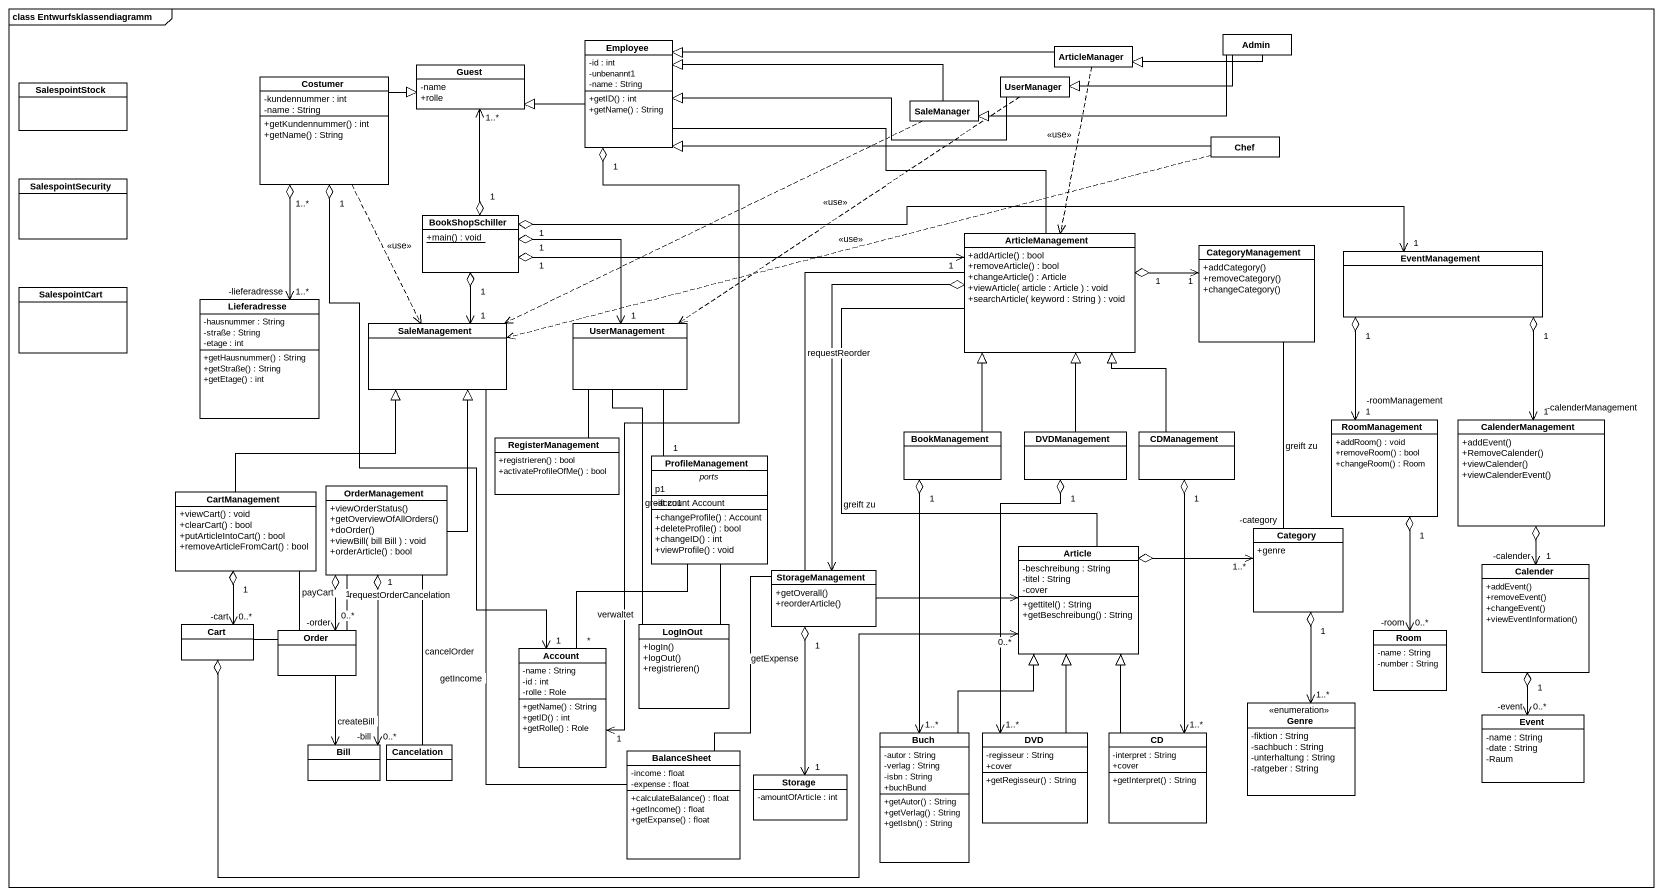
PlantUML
@startuml
mainframe class Entwurfsklassendiagramm
hide circle
hide empty members
skinparam classAttributeIconSize 0
class Employee {
  -id : int
  -unbenannt1
  -name : String
  +getID() : int
  +getName() : String
}
class ArticleManager
class Admin
class SalespointStock
class Costumer {
  -kundennummer : int
  -name : String
  +getKundennummer() : int
  +getName() : String
}
class Guest {
  -name
  +rolle
}
class UserManager
class SaleManager
class Chef
class SalespointSecurity
class BookShopSchiller {
  {static} +main() : void
}
class ArticleManagement {
  +addArticle() : bool
  +removeArticle() : bool
  +changeArticle() : Article
  +viewArticle( article : Article ) : void
  +searchArticle( keyword : String ) : void
}
class CategoryManagement {
  +addCategory()
  +removeCategory()
  +changeCategory()
}
class SalespointCart
class EventManagement
class Lieferadresse {
  -hausnummer : String
  -straße : String
  -etage : int
  +getHausnummer() : String
  +getStraße() : String
  +getEtage() : int
}
class SaleManagement
class UserManagement
class RegisterManagement {
  +registrieren() : bool
  +activateProfileOfMe() : bool
}
class BookManagement
class DVDManagement
class CDManagement
class RoomManagement {
  +addRoom() : void
  +removeRoom() : bool
  +changeRoom() : Room
}
class CalenderManagement {
  +addEvent()
  +RemoveCalender()
  +viewCalender()
  +viewCalenderEvent()
}
class ProfileManagement {
  -- ports --
  p1
  --
  -account Account
  --
  +changeProfile() : Account
  +deleteProfile() : bool
  +changeID() : int
  +viewProfile() : void
}
class CartManagement {
  +viewCart() : void
  +clearCart() : bool
  +putArticleIntoCart() : bool
  +removeArticleFromCart() : bool
}
class OrderManagement {
  +viewOrderStatus()
  +getOverviewOfAllOrders()
  +doOrder()
  +viewBill( bill Bill ) : void
  +orderArticle() : bool
}
class Article {
  -beschreibung : String
  -titel : String
  -cover
  +gettitel() : String
  +getBeschreibung() : String
}
class Category {
  +genre
}
class StorageManagement {
  +getOverall()
  +reorderArticle()
}
class Calender {
  +addEvent()
  +removeEvent()
  +changeEvent()
  +viewEventInformation()
}
class Cart
class Order
class LogInOut {
  +logIn()
  +logOut()
  +registrieren()
}
class Room {
  -name : String
  -number : String
}
class Account {
  -name : String
  -id : int
  -rolle : Role
  +getName() : String
  +getID() : int
  +getRolle() : Role
}
enum Genre {
  -fiktion : String
  -sachbuch : String
  -unterhaltung : String
  -ratgeber : String
}
class Bill
class Cancelation
class BalanceSheet {
  -income : float
  -expense : float
  +calculateBalance() : float
  +getIncome() : float
  +getExpanse() : float
}
class Buch {
  -autor : String
  -verlag : String
  -isbn : String
  +buchBund
  +getAutor() : String
  +getVerlag() : String
  +getIsbn() : String
}
class DVD {
  -regisseur : String
  +cover
  +getRegisseur() : String
}
class CD {
  -interpret : String
  +cover
  +getInterpret() : String
}
class Event {
  -name : String
  -date : String
  -Raum
}
class "Storage" as Storage_ {
  -amountOfArticle : int
}
Employee -left-|> Guest
Employee -right- ArticleManagement
Employee "1" o--> "1" Account
ArticleManager -left-|> Employee
ArticleManager ..> ArticleManagement : <<use>>
Admin -left-|> ArticleManager
Admin -left-|> UserManager
Admin -left-|> SaleManager
Costumer -right-|> Guest
Costumer "1..*" o--> "1..*\n-lieferadresse" Lieferadresse
Costumer ..> SaleManagement : <<use>>
Costumer "1" o--> "1" Account
UserManager -left-|> Employee
UserManager ..> UserManagement : <<use>>
SaleManager -left-|> Employee
SaleManager .left.> SaleManagement
Chef -left-|> Employee
Chef .left.> SaleManagement : <<use>>
BookShopSchiller "1" o-up-> "1..*" Guest
BookShopSchiller "1" o-right-> "1" ArticleManagement
BookShopSchiller "1" o-right-> "1" EventManagement
BookShopSchiller "1" o--> "1" SaleManagement
BookShopSchiller "1" o--> "1" UserManagement
ArticleManagement "1" o-right-> "1" CategoryManagement
ArticleManagement -- Article : greift zu
ArticleManagement o--> StorageManagement
ArticleManagement -- StorageManagement : requestReorder
CategoryManagement -- "-category" Category : greift zu
EventManagement "1" o--> "1\n-roomManagement" RoomManagement
EventManagement "1" o--> "1\n-calenderManagement" CalenderManagement
SaleManagement -- BalanceSheet : getIncome
UserManagement -- RegisterManagement
UserManagement -- "1" ProfileManagement
UserManagement -- LogInOut : greift zu1
BookManagement -up-|> ArticleManagement
BookManagement "1" o--> "1..*" Buch
DVDManagement -up-|> ArticleManagement
DVDManagement "1" o--> "1..*" DVD
CDManagement -up-|> ArticleManagement
CDManagement "1" o--> "1..*" CD
RoomManagement "1" o--> "0..*\n-room" Room
CalenderManagement o--> "1\n-calender" Calender
ProfileManagement -- "*" Account : verwaltet
CartManagement -up-|> SaleManagement
CartManagement "1" o--> "0..*\n-cart" Cart
CartManagement -- Order : payCart
OrderManagement -up-|> SaleManagement
OrderManagement "1" o--> "0..*\n-order" Order
OrderManagement "1" o--> "-bill\n0..*" Bill
OrderManagement -- Cancelation : cancelOrder
Article o-right-> "1..*" Category
Category "1" o--> "1..*" Genre
StorageManagement -right-> Article
StorageManagement "1" o--> "1" Storage_
Calender "1" o--> "0..*\n-event" Event
Cart o-right-> "0..*" Article
Order -up- OrderManagement : requestOrderCancelation
Order -left- Cart
Order --> Bill : createBill
LogInOut -up- ProfileManagement
BalanceSheet -up- StorageManagement : getExpense
Buch -up-|> Article
DVD -up-|> Article
CD -up-|> Article
@enduml
